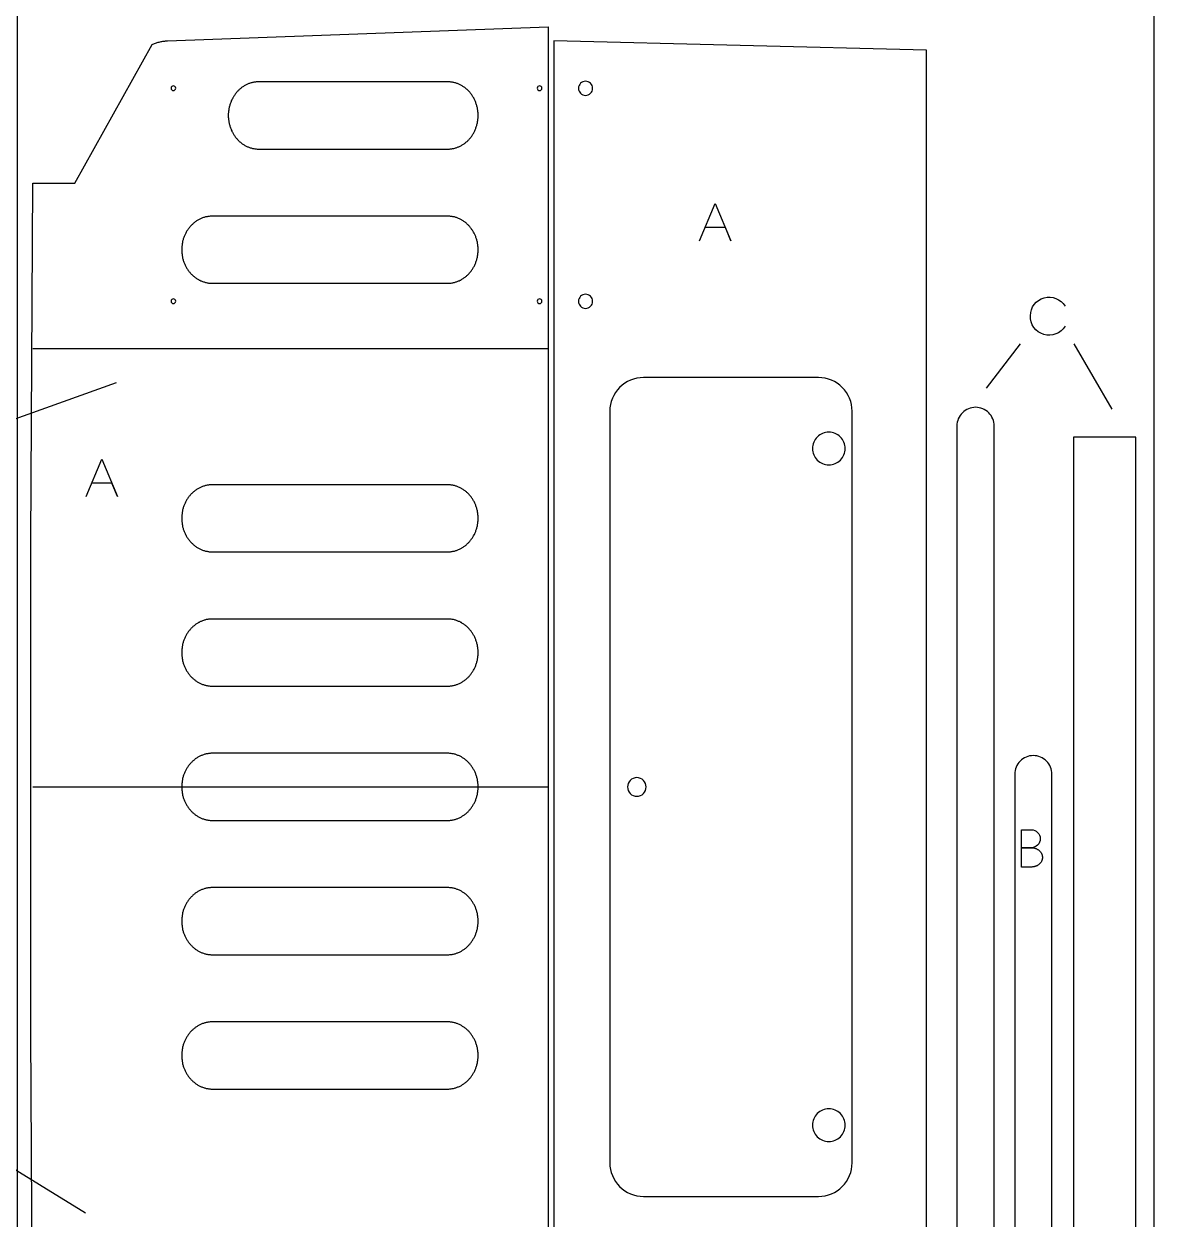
# Model space of a CAD drawing. Extents: x -841 to 6221, y -486 to 2945.
# Drawn here: x 7 to 1220, y 352 to 1633 of the extents above; entities that cross this region are included whole.
import ezdxf

# ---------------------------------------------------------------- set-up
doc = ezdxf.new("R2010")
doc.units = 0
for name, color, linetype in [('DEFAULT_LAYER0', 1, 'CONTINUOUS'), ('T5_LOGOLAYER_2', 18, 'CONTINUOUS'), ('T5_LOGOLAYER_21', 18, 'CONTINUOUS')]:
    doc.layers.add(name, color=color, linetype=linetype)

msp = doc.modelspace()

# ---------------------------------------------------------------- linework, layer by layer
at = {"layer": 'DEFAULT_LAYER0'}
for points in [[(0, 0), (1220, 0), (1220, 2440), (0, 2440)], [(576, 14.9), (975.9, 24.9), (975.9, 1604.9), (576, 1615.1)], [(226.7, 1535), (226.7, 1534.1), (226.7, 1533.1), (226.8, 1532.2), (226.9, 1531.3), (227, 1530.4), (227.1, 1529.5), (227.2, 1528.6), (227.4, 1527.7), (227.5, 1526.9), (227.7, 1526), (227.9, 1525.1), (228.2, 1524.3), (228.4, 1523.5), (228.7, 1522.6), (229, 1521.8), (229.3, 1521), (229.6, 1520.2), (229.9, 1519.4), (230.3, 1518.6), (230.6, 1517.8), (231, 1517.1), (231.4, 1516.3), (231.8, 1515.6), (232.2, 1514.9), (232.7, 1514.2), (233.2, 1513.5), (233.6, 1512.8), (234.1, 1512.1), (234.6, 1511.4), (235.1, 1510.8), (235.7, 1510.2), (236.2, 1509.5), (236.8, 1508.9), (237.3, 1508.4), (237.9, 1507.8), (238.5, 1507.2), (239.1, 1506.7), (239.7, 1506.2), (240.4, 1505.6), (241, 1505.1), (241.7, 1504.7), (242.3, 1504.2), (243, 1503.8), (243.7, 1503.3), (244.4, 1502.9), (245.1, 1502.5), (245.8, 1502.2), (246.5, 1501.8), (247.3, 1501.5), (248, 1501.2), (248.8, 1500.9), (249.5, 1500.6), (250.3, 1500.4), (251.1, 1500.1), (251.8, 1499.9), (252.6, 1499.7), (253.4, 1499.6), (254.2, 1499.4), (255, 1499.3), (255.9, 1499.2), (256.7, 1499.1), (257.5, 1499), (258.3, 1499), (259.2, 1499), (462.2, 1499), (463.1, 1499), (463.9, 1499), (464.7, 1499.1), (465.5, 1499.2), (466.4, 1499.3), (467.2, 1499.4), (468, 1499.6), (468.8, 1499.7), (469.6, 1499.9), (470.3, 1500.1), (471.1, 1500.4), (471.9, 1500.6), (472.6, 1500.9), (473.4, 1501.2), (474.1, 1501.5), (474.9, 1501.8), (475.6, 1502.2), (476.3, 1502.5), (477, 1502.9), (477.7, 1503.3), (478.4, 1503.8), (479.1, 1504.2), (479.7, 1504.7), (480.4, 1505.1), (481, 1505.6), (481.7, 1506.2), (482.3, 1506.7), (482.9, 1507.2), (483.5, 1507.8), (484.1, 1508.4), (484.6, 1508.9), (485.2, 1509.5), (485.7, 1510.2), (486.3, 1510.8), (486.8, 1511.4), (487.3, 1512.1), (487.8, 1512.8), (488.2, 1513.5), (488.7, 1514.2), (489.2, 1514.9), (489.6, 1515.6), (490, 1516.3), (490.4, 1517.1), (490.8, 1517.8), (491.1, 1518.6), (491.5, 1519.4), (491.8, 1520.2), (492.1, 1521), (492.4, 1521.8), (492.7, 1522.6), (493, 1523.5), (493.2, 1524.3), (493.5, 1525.1), (493.7, 1526), (493.9, 1526.9), (494, 1527.7), (494.2, 1528.6), (494.3, 1529.5), (494.4, 1530.4), (494.5, 1531.3), (494.6, 1532.2), (494.7, 1533.1), (494.7, 1534.1), (494.7, 1535), (494.7, 1535.9), (494.7, 1536.9), (494.6, 1537.8), (494.5, 1538.7), (494.4, 1539.6), (494.3, 1540.5), (494.2, 1541.4), (494, 1542.3), (493.9, 1543.1), (493.7, 1544), (493.5, 1544.9), (493.2, 1545.7), (493, 1546.5), (492.7, 1547.4), (492.4, 1548.2), (492.1, 1549), (491.8, 1549.8), (491.5, 1550.6), (491.1, 1551.4), (490.8, 1552.2), (490.4, 1552.9), (490, 1553.7), (489.6, 1554.4), (489.2, 1555.1), (488.7, 1555.8), (488.2, 1556.5), (487.8, 1557.2), (487.3, 1557.9), (486.8, 1558.6), (486.3, 1559.2), (485.7, 1559.8), (485.2, 1560.5), (484.6, 1561.1), (484.1, 1561.6), (483.5, 1562.2), (482.9, 1562.8), (482.3, 1563.3), (481.7, 1563.8), (481, 1564.4), (480.4, 1564.9), (479.7, 1565.3), (479.1, 1565.8), (478.4, 1566.2), (477.7, 1566.7), (477, 1567.1), (476.3, 1567.4), (475.6, 1567.8), (474.9, 1568.2), (474.1, 1568.5), (473.4, 1568.8), (472.6, 1569.1), (471.9, 1569.4), (471.1, 1569.6), (470.3, 1569.9), (469.6, 1570.1), (468.8, 1570.3), (468, 1570.4), (467.2, 1570.6), (466.4, 1570.7), (465.5, 1570.8), (464.7, 1570.9), (463.9, 1571), (463.1, 1571), (462.2, 1571), (259.2, 1571), (258.3, 1571), (257.5, 1571), (256.7, 1570.9), (255.9, 1570.8), (255, 1570.7), (254.2, 1570.6), (253.4, 1570.4), (252.6, 1570.3), (251.8, 1570.1), (251.1, 1569.9), (250.3, 1569.6), (249.5, 1569.4), (248.8, 1569.1), (248, 1568.8), (247.3, 1568.5), (246.5, 1568.2), (245.8, 1567.8), (245.1, 1567.4), (244.4, 1567.1), (243.7, 1566.7), (243, 1566.2), (242.3, 1565.8), (241.7, 1565.3), (241, 1564.9), (240.4, 1564.4), (239.7, 1563.8), (239.1, 1563.3), (238.5, 1562.8), (237.9, 1562.2), (237.3, 1561.6), (236.8, 1561.1), (236.2, 1560.5), (235.7, 1559.8), (235.1, 1559.2), (234.6, 1558.6), (234.1, 1557.9), (233.6, 1557.2), (233.2, 1556.5), (232.7, 1555.8), (232.2, 1555.1), (231.8, 1554.4), (231.4, 1553.7), (231, 1552.9), (230.6, 1552.2), (230.3, 1551.4), (229.9, 1550.6), (229.6, 1549.8), (229.3, 1549), (229, 1548.2), (228.7, 1547.4), (228.4, 1546.5), (228.2, 1545.7), (227.9, 1544.9), (227.7, 1544), (227.5, 1543.1), (227.4, 1542.3), (227.2, 1541.4), (227.1, 1540.5), (227, 1539.6), (226.9, 1538.7), (226.8, 1537.8), (226.7, 1536.9), (226.7, 1535.9)], [(176.7, 1391), (176.7, 1390.1), (176.7, 1389.1), (176.8, 1388.2), (176.9, 1387.3), (177, 1386.4), (177.1, 1385.5), (177.2, 1384.6), (177.4, 1383.7), (177.5, 1382.9), (177.7, 1382), (178, 1381.1), (178.2, 1380.3), (178.4, 1379.5), (178.7, 1378.6), (179, 1377.8), (179.3, 1377), (179.6, 1376.2), (180, 1375.4), (180.3, 1374.6), (180.7, 1373.8), (181.1, 1373.1), (181.5, 1372.3), (181.9, 1371.6), (182.3, 1370.9), (182.8, 1370.2), (183.3, 1369.5), (183.7, 1368.8), (184.2, 1368.1), (184.7, 1367.4), (185.3, 1366.8), (185.8, 1366.2), (186.4, 1365.5), (186.9, 1364.9), (187.5, 1364.4), (188.1, 1363.8), (188.7, 1363.2), (189.3, 1362.7), (190, 1362.2), (190.6, 1361.6), (191.2, 1361.1), (191.9, 1360.7), (192.6, 1360.2), (193.3, 1359.8), (194, 1359.3), (194.7, 1358.9), (195.4, 1358.5), (196.1, 1358.2), (196.8, 1357.8), (197.6, 1357.5), (198.3, 1357.2), (199.1, 1356.9), (199.9, 1356.6), (200.7, 1356.4), (201.4, 1356.1), (202.2, 1355.9), (203, 1355.7), (203.9, 1355.6), (204.7, 1355.4), (205.5, 1355.3), (206.3, 1355.2), (207.2, 1355.1), (208, 1355), (208.8, 1355), (209.7, 1355), (461.7, 1355), (462.6, 1355), (463.4, 1355), (464.2, 1355.1), (465.1, 1355.2), (465.9, 1355.3), (466.7, 1355.4), (467.5, 1355.6), (468.4, 1355.7), (469.2, 1355.9), (470, 1356.1), (470.7, 1356.4), (471.5, 1356.6), (472.3, 1356.9), (473.1, 1357.2), (473.8, 1357.5), (474.6, 1357.8), (475.3, 1358.2), (476, 1358.5), (476.7, 1358.9), (477.4, 1359.3), (478.1, 1359.8), (478.8, 1360.2), (479.5, 1360.7), (480.2, 1361.1), (480.8, 1361.6), (481.4, 1362.2), (482.1, 1362.7), (482.7, 1363.2), (483.3, 1363.8), (483.9, 1364.4), (484.5, 1364.9), (485, 1365.5), (485.6, 1366.2), (486.1, 1366.8), (486.7, 1367.4), (487.2, 1368.1), (487.7, 1368.8), (488.1, 1369.5), (488.6, 1370.2), (489.1, 1370.9), (489.5, 1371.6), (489.9, 1372.3), (490.3, 1373.1), (490.7, 1373.8), (491.1, 1374.6), (491.4, 1375.4), (491.8, 1376.2), (492.1, 1377), (492.4, 1377.8), (492.7, 1378.6), (493, 1379.5), (493.2, 1380.3), (493.4, 1381.1), (493.7, 1382), (493.9, 1382.9), (494, 1383.7), (494.2, 1384.6), (494.3, 1385.5), (494.4, 1386.4), (494.5, 1387.3), (494.6, 1388.2), (494.7, 1389.1), (494.7, 1390.1), (494.7, 1391), (494.7, 1391.9), (494.7, 1392.9), (494.6, 1393.8), (494.5, 1394.7), (494.4, 1395.6), (494.3, 1396.5), (494.2, 1397.4), (494, 1398.3), (493.9, 1399.1), (493.7, 1400), (493.4, 1400.9), (493.2, 1401.7), (493, 1402.5), (492.7, 1403.4), (492.4, 1404.2), (492.1, 1405), (491.8, 1405.8), (491.4, 1406.6), (491.1, 1407.4), (490.7, 1408.2), (490.3, 1408.9), (489.9, 1409.7), (489.5, 1410.4), (489.1, 1411.1), (488.6, 1411.8), (488.1, 1412.5), (487.7, 1413.2), (487.2, 1413.9), (486.7, 1414.6), (486.1, 1415.2), (485.6, 1415.8), (485, 1416.5), (484.5, 1417.1), (483.9, 1417.6), (483.3, 1418.2), (482.7, 1418.8), (482.1, 1419.3), (481.4, 1419.8), (480.8, 1420.4), (480.2, 1420.9), (479.5, 1421.3), (478.8, 1421.8), (478.1, 1422.2), (477.4, 1422.7), (476.7, 1423.1), (476, 1423.4), (475.3, 1423.8), (474.6, 1424.2), (473.8, 1424.5), (473.1, 1424.8), (472.3, 1425.1), (471.5, 1425.4), (470.7, 1425.6), (470, 1425.9), (469.2, 1426.1), (468.4, 1426.3), (467.5, 1426.4), (466.7, 1426.6), (465.9, 1426.7), (465.1, 1426.8), (464.2, 1426.9), (463.4, 1427), (462.6, 1427), (461.7, 1427), (209.7, 1427), (208.8, 1427), (208, 1427), (207.2, 1426.9), (206.3, 1426.8), (205.5, 1426.7), (204.7, 1426.6), (203.9, 1426.4), (203, 1426.3), (202.2, 1426.1), (201.4, 1425.9), (200.7, 1425.6), (199.9, 1425.4), (199.1, 1425.1), (198.3, 1424.8), (197.6, 1424.5), (196.8, 1424.2), (196.1, 1423.8), (195.4, 1423.4), (194.7, 1423.1), (194, 1422.7), (193.3, 1422.2), (192.6, 1421.8), (191.9, 1421.3), (191.2, 1420.9), (190.6, 1420.4), (190, 1419.8), (189.3, 1419.3), (188.7, 1418.8), (188.1, 1418.2), (187.5, 1417.6), (186.9, 1417.1), (186.4, 1416.5), (185.8, 1415.8), (185.3, 1415.2), (184.7, 1414.6), (184.2, 1413.9), (183.7, 1413.2), (183.3, 1412.5), (182.8, 1411.8), (182.3, 1411.1), (181.9, 1410.4), (181.5, 1409.7), (181.1, 1408.9), (180.7, 1408.2), (180.3, 1407.4), (180, 1406.6), (179.6, 1405.8), (179.3, 1405), (179, 1404.2), (178.7, 1403.4), (178.4, 1402.5), (178.2, 1401.7), (178, 1400.9), (177.7, 1400), (177.5, 1399.1), (177.4, 1398.3), (177.2, 1397.4), (177.1, 1396.5), (177, 1395.6), (176.9, 1394.7), (176.8, 1393.8), (176.7, 1392.9), (176.7, 1391.9)], [(176.7, 1103), (176.7, 1102.1), (176.7, 1101.1), (176.8, 1100.2), (176.9, 1099.3), (177, 1098.4), (177.1, 1097.5), (177.2, 1096.6), (177.4, 1095.7), (177.5, 1094.9), (177.7, 1094), (178, 1093.1), (178.2, 1092.3), (178.4, 1091.5), (178.7, 1090.6), (179, 1089.8), (179.3, 1089), (179.6, 1088.2), (180, 1087.4), (180.3, 1086.6), (180.7, 1085.8), (181.1, 1085.1), (181.5, 1084.3), (181.9, 1083.6), (182.3, 1082.9), (182.8, 1082.2), (183.3, 1081.5), (183.7, 1080.8), (184.2, 1080.1), (184.7, 1079.4), (185.3, 1078.8), (185.8, 1078.2), (186.4, 1077.5), (186.9, 1076.9), (187.5, 1076.4), (188.1, 1075.8), (188.7, 1075.2), (189.3, 1074.7), (190, 1074.2), (190.6, 1073.6), (191.2, 1073.1), (191.9, 1072.7), (192.6, 1072.2), (193.3, 1071.8), (194, 1071.3), (194.7, 1070.9), (195.4, 1070.5), (196.1, 1070.2), (196.8, 1069.8), (197.6, 1069.5), (198.3, 1069.2), (199.1, 1068.9), (199.9, 1068.6), (200.7, 1068.4), (201.4, 1068.1), (202.2, 1067.9), (203, 1067.7), (203.9, 1067.6), (204.7, 1067.4), (205.5, 1067.3), (206.3, 1067.2), (207.2, 1067.1), (208, 1067), (208.8, 1067), (209.7, 1067), (461.7, 1067), (462.6, 1067), (463.4, 1067), (464.2, 1067.1), (465.1, 1067.2), (465.9, 1067.3), (466.7, 1067.4), (467.5, 1067.6), (468.4, 1067.7), (469.2, 1067.9), (470, 1068.1), (470.7, 1068.4), (471.5, 1068.6), (472.3, 1068.9), (473.1, 1069.2), (473.8, 1069.5), (474.6, 1069.8), (475.3, 1070.2), (476, 1070.5), (476.7, 1070.9), (477.4, 1071.3), (478.1, 1071.8), (478.8, 1072.2), (479.5, 1072.7), (480.2, 1073.1), (480.8, 1073.6), (481.4, 1074.2), (482.1, 1074.7), (482.7, 1075.2), (483.3, 1075.8), (483.9, 1076.4), (484.5, 1076.9), (485, 1077.5), (485.6, 1078.2), (486.1, 1078.8), (486.7, 1079.4), (487.2, 1080.1), (487.7, 1080.8), (488.1, 1081.5), (488.6, 1082.2), (489.1, 1082.9), (489.5, 1083.6), (489.9, 1084.3), (490.3, 1085.1), (490.7, 1085.8), (491.1, 1086.6), (491.4, 1087.4), (491.8, 1088.2), (492.1, 1089), (492.4, 1089.8), (492.7, 1090.6), (493, 1091.5), (493.2, 1092.3), (493.4, 1093.1), (493.7, 1094), (493.9, 1094.9), (494, 1095.7), (494.2, 1096.6), (494.3, 1097.5), (494.4, 1098.4), (494.5, 1099.3), (494.6, 1100.2), (494.7, 1101.1), (494.7, 1102.1), (494.7, 1103), (494.7, 1103.9), (494.7, 1104.9), (494.6, 1105.8), (494.5, 1106.7), (494.4, 1107.6), (494.3, 1108.5), (494.2, 1109.4), (494, 1110.3), (493.9, 1111.1), (493.7, 1112), (493.4, 1112.9), (493.2, 1113.7), (493, 1114.5), (492.7, 1115.4), (492.4, 1116.2), (492.1, 1117), (491.8, 1117.8), (491.4, 1118.6), (491.1, 1119.4), (490.7, 1120.2), (490.3, 1120.9), (489.9, 1121.7), (489.5, 1122.4), (489.1, 1123.1), (488.6, 1123.8), (488.1, 1124.5), (487.7, 1125.2), (487.2, 1125.9), (486.7, 1126.6), (486.1, 1127.2), (485.6, 1127.8), (485, 1128.5), (484.5, 1129.1), (483.9, 1129.6), (483.3, 1130.2), (482.7, 1130.8), (482.1, 1131.3), (481.4, 1131.8), (480.8, 1132.4), (480.2, 1132.9), (479.5, 1133.3), (478.8, 1133.8), (478.1, 1134.2), (477.4, 1134.7), (476.7, 1135.1), (476, 1135.4), (475.3, 1135.8), (474.6, 1136.2), (473.8, 1136.5), (473.1, 1136.8), (472.3, 1137.1), (471.5, 1137.4), (470.7, 1137.6), (470, 1137.9), (469.2, 1138.1), (468.4, 1138.3), (467.5, 1138.4), (466.7, 1138.6), (465.9, 1138.7), (465.1, 1138.8), (464.2, 1138.9), (463.4, 1139), (462.6, 1139), (461.7, 1139), (209.7, 1139), (208.8, 1139), (208, 1139), (207.2, 1138.9), (206.3, 1138.8), (205.5, 1138.7), (204.7, 1138.6), (203.9, 1138.4), (203, 1138.3), (202.2, 1138.1), (201.4, 1137.9), (200.7, 1137.6), (199.9, 1137.4), (199.1, 1137.1), (198.3, 1136.8), (197.6, 1136.5), (196.8, 1136.2), (196.1, 1135.8), (195.4, 1135.4), (194.7, 1135.1), (194, 1134.7), (193.3, 1134.2), (192.6, 1133.8), (191.9, 1133.3), (191.2, 1132.9), (190.6, 1132.4), (190, 1131.8), (189.3, 1131.3), (188.7, 1130.8), (188.1, 1130.2), (187.5, 1129.6), (186.9, 1129.1), (186.4, 1128.5), (185.8, 1127.8), (185.3, 1127.2), (184.7, 1126.6), (184.2, 1125.9), (183.7, 1125.2), (183.3, 1124.5), (182.8, 1123.8), (182.3, 1123.1), (181.9, 1122.4), (181.5, 1121.7), (181.1, 1120.9), (180.7, 1120.2), (180.3, 1119.4), (180, 1118.6), (179.6, 1117.8), (179.3, 1117), (179, 1116.2), (178.7, 1115.4), (178.4, 1114.5), (178.2, 1113.7), (178, 1112.9), (177.7, 1112), (177.5, 1111.1), (177.4, 1110.3), (177.2, 1109.4), (177.1, 1108.5), (177, 1107.6), (176.9, 1106.7), (176.8, 1105.8), (176.7, 1104.9), (176.7, 1103.9)], [(176.7, 959), (176.7, 958.1), (176.7, 957.1), (176.8, 956.2), (176.9, 955.3), (177, 954.4), (177.1, 953.5), (177.2, 952.6), (177.4, 951.7), (177.5, 950.9), (177.7, 950), (178, 949.1), (178.2, 948.3), (178.4, 947.5), (178.7, 946.6), (179, 945.8), (179.3, 945), (179.6, 944.2), (180, 943.4), (180.3, 942.6), (180.7, 941.8), (181.1, 941.1), (181.5, 940.3), (181.9, 939.6), (182.3, 938.9), (182.8, 938.2), (183.3, 937.5), (183.7, 936.8), (184.2, 936.1), (184.7, 935.4), (185.3, 934.8), (185.8, 934.2), (186.4, 933.5), (186.9, 932.9), (187.5, 932.4), (188.1, 931.8), (188.7, 931.2), (189.3, 930.7), (190, 930.2), (190.6, 929.6), (191.2, 929.1), (191.9, 928.7), (192.6, 928.2), (193.3, 927.8), (194, 927.3), (194.7, 926.9), (195.4, 926.5), (196.1, 926.2), (196.8, 925.8), (197.6, 925.5), (198.3, 925.2), (199.1, 924.9), (199.9, 924.6), (200.7, 924.4), (201.4, 924.1), (202.2, 923.9), (203, 923.7), (203.9, 923.6), (204.7, 923.4), (205.5, 923.3), (206.3, 923.2), (207.2, 923.1), (208, 923), (208.8, 923), (209.7, 923), (461.7, 923), (462.6, 923), (463.4, 923), (464.2, 923.1), (465.1, 923.2), (465.9, 923.3), (466.7, 923.4), (467.5, 923.6), (468.4, 923.7), (469.2, 923.9), (470, 924.1), (470.7, 924.4), (471.5, 924.6), (472.3, 924.9), (473.1, 925.2), (473.8, 925.5), (474.6, 925.8), (475.3, 926.2), (476, 926.5), (476.7, 926.9), (477.4, 927.3), (478.1, 927.8), (478.8, 928.2), (479.5, 928.7), (480.2, 929.1), (480.8, 929.6), (481.4, 930.2), (482.1, 930.7), (482.7, 931.2), (483.3, 931.8), (483.9, 932.4), (484.5, 932.9), (485, 933.5), (485.6, 934.2), (486.1, 934.8), (486.7, 935.4), (487.2, 936.1), (487.7, 936.8), (488.1, 937.5), (488.6, 938.2), (489.1, 938.9), (489.5, 939.6), (489.9, 940.3), (490.3, 941.1), (490.7, 941.8), (491.1, 942.6), (491.4, 943.4), (491.8, 944.2), (492.1, 945), (492.4, 945.8), (492.7, 946.6), (493, 947.5), (493.2, 948.3), (493.4, 949.1), (493.7, 950), (493.9, 950.9), (494, 951.7), (494.2, 952.6), (494.3, 953.5), (494.4, 954.4), (494.5, 955.3), (494.6, 956.2), (494.7, 957.1), (494.7, 958.1), (494.7, 959), (494.7, 959.9), (494.7, 960.9), (494.6, 961.8), (494.5, 962.7), (494.4, 963.6), (494.3, 964.5), (494.2, 965.4), (494, 966.3), (493.9, 967.1), (493.7, 968), (493.4, 968.9), (493.2, 969.7), (493, 970.5), (492.7, 971.4), (492.4, 972.2), (492.1, 973), (491.8, 973.8), (491.4, 974.6), (491.1, 975.4), (490.7, 976.2), (490.3, 976.9), (489.9, 977.7), (489.5, 978.4), (489.1, 979.1), (488.6, 979.8), (488.1, 980.5), (487.7, 981.2), (487.2, 981.9), (486.7, 982.6), (486.1, 983.2), (485.6, 983.8), (485, 984.5), (484.5, 985.1), (483.9, 985.6), (483.3, 986.2), (482.7, 986.8), (482.1, 987.3), (481.4, 987.8), (480.8, 988.4), (480.2, 988.9), (479.5, 989.3), (478.8, 989.8), (478.1, 990.2), (477.4, 990.7), (476.7, 991.1), (476, 991.4), (475.3, 991.8), (474.6, 992.2), (473.8, 992.5), (473.1, 992.8), (472.3, 993.1), (471.5, 993.4), (470.7, 993.6), (470, 993.9), (469.2, 994.1), (468.4, 994.3), (467.5, 994.4), (466.7, 994.6), (465.9, 994.7), (465.1, 994.8), (464.2, 994.9), (463.4, 995), (462.6, 995), (461.7, 995), (209.7, 995), (208.8, 995), (208, 995), (207.2, 994.9), (206.3, 994.8), (205.5, 994.7), (204.7, 994.6), (203.9, 994.4), (203, 994.3), (202.2, 994.1), (201.4, 993.9), (200.7, 993.6), (199.9, 993.4), (199.1, 993.1), (198.3, 992.8), (197.6, 992.5), (196.8, 992.2), (196.1, 991.8), (195.4, 991.4), (194.7, 991.1), (194, 990.7), (193.3, 990.2), (192.6, 989.8), (191.9, 989.3), (191.2, 988.9), (190.6, 988.4), (190, 987.8), (189.3, 987.3), (188.7, 986.8), (188.1, 986.2), (187.5, 985.6), (186.9, 985.1), (186.4, 984.5), (185.8, 983.8), (185.3, 983.2), (184.7, 982.6), (184.2, 981.9), (183.7, 981.2), (183.3, 980.5), (182.8, 979.8), (182.3, 979.1), (181.9, 978.4), (181.5, 977.7), (181.1, 976.9), (180.7, 976.2), (180.3, 975.4), (180, 974.6), (179.6, 973.8), (179.3, 973), (179, 972.2), (178.7, 971.4), (178.4, 970.5), (178.2, 969.7), (178, 968.9), (177.7, 968), (177.5, 967.1), (177.4, 966.3), (177.2, 965.4), (177.1, 964.5), (177, 963.6), (176.9, 962.7), (176.8, 961.8), (176.7, 960.9), (176.7, 959.9)], [(176.7, 815), (176.7, 814.1), (176.7, 813.1), (176.8, 812.2), (176.9, 811.3), (177, 810.4), (177.1, 809.5), (177.2, 808.6), (177.4, 807.7), (177.5, 806.9), (177.7, 806), (178, 805.1), (178.2, 804.3), (178.4, 803.5), (178.7, 802.6), (179, 801.8), (179.3, 801), (179.6, 800.2), (180, 799.4), (180.3, 798.6), (180.7, 797.8), (181.1, 797.1), (181.5, 796.3), (181.9, 795.6), (182.3, 794.9), (182.8, 794.2), (183.3, 793.5), (183.7, 792.8), (184.2, 792.1), (184.7, 791.4), (185.3, 790.8), (185.8, 790.2), (186.4, 789.5), (186.9, 788.9), (187.5, 788.4), (188.1, 787.8), (188.7, 787.2), (189.3, 786.7), (190, 786.2), (190.6, 785.6), (191.2, 785.1), (191.9, 784.7), (192.6, 784.2), (193.3, 783.8), (194, 783.3), (194.7, 782.9), (195.4, 782.5), (196.1, 782.2), (196.8, 781.8), (197.6, 781.5), (198.3, 781.2), (199.1, 780.9), (199.9, 780.6), (200.7, 780.4), (201.4, 780.1), (202.2, 779.9), (203, 779.7), (203.9, 779.6), (204.7, 779.4), (205.5, 779.3), (206.3, 779.2), (207.2, 779.1), (208, 779), (208.8, 779), (209.7, 779), (461.7, 779), (462.6, 779), (463.4, 779), (464.2, 779.1), (465.1, 779.2), (465.9, 779.3), (466.7, 779.4), (467.5, 779.6), (468.4, 779.7), (469.2, 779.9), (470, 780.1), (470.7, 780.4), (471.5, 780.6), (472.3, 780.9), (473.1, 781.2), (473.8, 781.5), (474.6, 781.8), (475.3, 782.2), (476, 782.5), (476.7, 782.9), (477.4, 783.3), (478.1, 783.8), (478.8, 784.2), (479.5, 784.7), (480.2, 785.1), (480.8, 785.6), (481.4, 786.2), (482.1, 786.7), (482.7, 787.2), (483.3, 787.8), (483.9, 788.4), (484.5, 788.9), (485, 789.5), (485.6, 790.2), (486.1, 790.8), (486.7, 791.4), (487.2, 792.1), (487.7, 792.8), (488.1, 793.5), (488.6, 794.2), (489.1, 794.9), (489.5, 795.6), (489.9, 796.3), (490.3, 797.1), (490.7, 797.8), (491.1, 798.6), (491.4, 799.4), (491.8, 800.2), (492.1, 801), (492.4, 801.8), (492.7, 802.6), (493, 803.5), (493.2, 804.3), (493.4, 805.1), (493.7, 806), (493.9, 806.9), (494, 807.7), (494.2, 808.6), (494.3, 809.5), (494.4, 810.4), (494.5, 811.3), (494.6, 812.2), (494.7, 813.1), (494.7, 814.1), (494.7, 815), (494.7, 815.9), (494.7, 816.9), (494.6, 817.8), (494.5, 818.7), (494.4, 819.6), (494.3, 820.5), (494.2, 821.4), (494, 822.3), (493.9, 823.1), (493.7, 824), (493.4, 824.9), (493.2, 825.7), (493, 826.5), (492.7, 827.4), (492.4, 828.2), (492.1, 829), (491.8, 829.8), (491.4, 830.6), (491.1, 831.4), (490.7, 832.2), (490.3, 832.9), (489.9, 833.7), (489.5, 834.4), (489.1, 835.1), (488.6, 835.8), (488.1, 836.5), (487.7, 837.2), (487.2, 837.9), (486.7, 838.6), (486.1, 839.2), (485.6, 839.8), (485, 840.5), (484.5, 841.1), (483.9, 841.6), (483.3, 842.2), (482.7, 842.8), (482.1, 843.3), (481.4, 843.8), (480.8, 844.4), (480.2, 844.9), (479.5, 845.3), (478.8, 845.8), (478.1, 846.2), (477.4, 846.7), (476.7, 847.1), (476, 847.4), (475.3, 847.8), (474.6, 848.2), (473.8, 848.5), (473.1, 848.8), (472.3, 849.1), (471.5, 849.4), (470.7, 849.6), (470, 849.9), (469.2, 850.1), (468.4, 850.3), (467.5, 850.4), (466.7, 850.6), (465.9, 850.7), (465.1, 850.8), (464.2, 850.9), (463.4, 851), (462.6, 851), (461.7, 851), (209.7, 851), (208.8, 851), (208, 851), (207.2, 850.9), (206.3, 850.8), (205.5, 850.7), (204.7, 850.6), (203.9, 850.4), (203, 850.3), (202.2, 850.1), (201.4, 849.9), (200.7, 849.6), (199.9, 849.4), (199.1, 849.1), (198.3, 848.8), (197.6, 848.5), (196.8, 848.2), (196.1, 847.8), (195.4, 847.4), (194.7, 847.1), (194, 846.7), (193.3, 846.2), (192.6, 845.8), (191.9, 845.3), (191.2, 844.9), (190.6, 844.4), (190, 843.8), (189.3, 843.3), (188.7, 842.8), (188.1, 842.2), (187.5, 841.6), (186.9, 841.1), (186.4, 840.5), (185.8, 839.8), (185.3, 839.2), (184.7, 838.6), (184.2, 837.9), (183.7, 837.2), (183.3, 836.5), (182.8, 835.8), (182.3, 835.1), (181.9, 834.4), (181.5, 833.7), (181.1, 832.9), (180.7, 832.2), (180.3, 831.4), (180, 830.6), (179.6, 829.8), (179.3, 829), (179, 828.2), (178.7, 827.4), (178.4, 826.5), (178.2, 825.7), (178, 824.9), (177.7, 824), (177.5, 823.1), (177.4, 822.3), (177.2, 821.4), (177.1, 820.5), (177, 819.6), (176.9, 818.7), (176.8, 817.8), (176.7, 816.9), (176.7, 815.9)], [(176.7, 671), (176.7, 670.1), (176.7, 669.1), (176.8, 668.2), (176.9, 667.3), (177, 666.4), (177.1, 665.5), (177.2, 664.6), (177.4, 663.7), (177.5, 662.9), (177.7, 662), (178, 661.1), (178.2, 660.3), (178.4, 659.5), (178.7, 658.6), (179, 657.8), (179.3, 657), (179.6, 656.2), (180, 655.4), (180.3, 654.6), (180.7, 653.8), (181.1, 653.1), (181.5, 652.3), (181.9, 651.6), (182.3, 650.9), (182.8, 650.2), (183.3, 649.5), (183.7, 648.8), (184.2, 648.1), (184.7, 647.4), (185.3, 646.8), (185.8, 646.2), (186.4, 645.5), (186.9, 644.9), (187.5, 644.4), (188.1, 643.8), (188.7, 643.2), (189.3, 642.7), (190, 642.2), (190.6, 641.6), (191.2, 641.1), (191.9, 640.7), (192.6, 640.2), (193.3, 639.8), (194, 639.3), (194.7, 638.9), (195.4, 638.5), (196.1, 638.2), (196.8, 637.8), (197.6, 637.5), (198.3, 637.2), (199.1, 636.9), (199.9, 636.6), (200.7, 636.4), (201.4, 636.1), (202.2, 635.9), (203, 635.7), (203.9, 635.6), (204.7, 635.4), (205.5, 635.3), (206.3, 635.2), (207.2, 635.1), (208, 635), (208.8, 635), (209.7, 635), (461.7, 635), (462.6, 635), (463.4, 635), (464.2, 635.1), (465.1, 635.2), (465.9, 635.3), (466.7, 635.4), (467.5, 635.6), (468.4, 635.7), (469.2, 635.9), (470, 636.1), (470.7, 636.4), (471.5, 636.6), (472.3, 636.9), (473.1, 637.2), (473.8, 637.5), (474.6, 637.8), (475.3, 638.2), (476, 638.5), (476.7, 638.9), (477.4, 639.3), (478.1, 639.8), (478.8, 640.2), (479.5, 640.7), (480.2, 641.1), (480.8, 641.6), (481.4, 642.2), (482.1, 642.7), (482.7, 643.2), (483.3, 643.8), (483.9, 644.4), (484.5, 644.9), (485, 645.5), (485.6, 646.2), (486.1, 646.8), (486.7, 647.4), (487.2, 648.1), (487.7, 648.8), (488.1, 649.5), (488.6, 650.2), (489.1, 650.9), (489.5, 651.6), (489.9, 652.3), (490.3, 653.1), (490.7, 653.8), (491.1, 654.6), (491.4, 655.4), (491.8, 656.2), (492.1, 657), (492.4, 657.8), (492.7, 658.6), (493, 659.5), (493.2, 660.3), (493.4, 661.1), (493.7, 662), (493.9, 662.9), (494, 663.7), (494.2, 664.6), (494.3, 665.5), (494.4, 666.4), (494.5, 667.3), (494.6, 668.2), (494.7, 669.1), (494.7, 670.1), (494.7, 671), (494.7, 671.9), (494.7, 672.9), (494.6, 673.8), (494.5, 674.7), (494.4, 675.6), (494.3, 676.5), (494.2, 677.4), (494, 678.3), (493.9, 679.1), (493.7, 680), (493.4, 680.9), (493.2, 681.7), (493, 682.5), (492.7, 683.4), (492.4, 684.2), (492.1, 685), (491.8, 685.8), (491.4, 686.6), (491.1, 687.4), (490.7, 688.2), (490.3, 688.9), (489.9, 689.7), (489.5, 690.4), (489.1, 691.1), (488.6, 691.8), (488.1, 692.5), (487.7, 693.2), (487.2, 693.9), (486.7, 694.6), (486.1, 695.2), (485.6, 695.8), (485, 696.5), (484.5, 697.1), (483.9, 697.6), (483.3, 698.2), (482.7, 698.8), (482.1, 699.3), (481.4, 699.8), (480.8, 700.4), (480.2, 700.9), (479.5, 701.3), (478.8, 701.8), (478.1, 702.2), (477.4, 702.7), (476.7, 703.1), (476, 703.4), (475.3, 703.8), (474.6, 704.2), (473.8, 704.5), (473.1, 704.8), (472.3, 705.1), (471.5, 705.4), (470.7, 705.6), (470, 705.9), (469.2, 706.1), (468.4, 706.3), (467.5, 706.4), (466.7, 706.6), (465.9, 706.7), (465.1, 706.8), (464.2, 706.9), (463.4, 707), (462.6, 707), (461.7, 707), (209.7, 707), (208.8, 707), (208, 707), (207.2, 706.9), (206.3, 706.8), (205.5, 706.7), (204.7, 706.6), (203.9, 706.4), (203, 706.3), (202.2, 706.1), (201.4, 705.9), (200.7, 705.6), (199.9, 705.4), (199.1, 705.1), (198.3, 704.8), (197.6, 704.5), (196.8, 704.2), (196.1, 703.8), (195.4, 703.4), (194.7, 703.1), (194, 702.7), (193.3, 702.2), (192.6, 701.8), (191.9, 701.3), (191.2, 700.9), (190.6, 700.4), (190, 699.8), (189.3, 699.3), (188.7, 698.8), (188.1, 698.2), (187.5, 697.6), (186.9, 697.1), (186.4, 696.5), (185.8, 695.8), (185.3, 695.2), (184.7, 694.6), (184.2, 693.9), (183.7, 693.2), (183.3, 692.5), (182.8, 691.8), (182.3, 691.1), (181.9, 690.4), (181.5, 689.7), (181.1, 688.9), (180.7, 688.2), (180.3, 687.4), (180, 686.6), (179.6, 685.8), (179.3, 685), (179, 684.2), (178.7, 683.4), (178.4, 682.5), (178.2, 681.7), (178, 680.9), (177.7, 680), (177.5, 679.1), (177.4, 678.3), (177.2, 677.4), (177.1, 676.5), (177, 675.6), (176.9, 674.7), (176.8, 673.8), (176.7, 672.9), (176.7, 671.9)], [(176.7, 527), (176.7, 526.1), (176.7, 525.1), (176.8, 524.2), (176.9, 523.3), (177, 522.4), (177.1, 521.5), (177.2, 520.6), (177.4, 519.7), (177.5, 518.9), (177.7, 518), (178, 517.1), (178.2, 516.3), (178.4, 515.5), (178.7, 514.6), (179, 513.8), (179.3, 513), (179.6, 512.2), (180, 511.4), (180.3, 510.6), (180.7, 509.8), (181.1, 509.1), (181.5, 508.3), (181.9, 507.6), (182.3, 506.9), (182.8, 506.2), (183.3, 505.5), (183.7, 504.8), (184.2, 504.1), (184.7, 503.4), (185.3, 502.8), (185.8, 502.2), (186.4, 501.5), (186.9, 500.9), (187.5, 500.4), (188.1, 499.8), (188.7, 499.2), (189.3, 498.7), (190, 498.2), (190.6, 497.6), (191.2, 497.1), (191.9, 496.7), (192.6, 496.2), (193.3, 495.8), (194, 495.3), (194.7, 494.9), (195.4, 494.5), (196.1, 494.2), (196.8, 493.8), (197.6, 493.5), (198.3, 493.2), (199.1, 492.9), (199.9, 492.6), (200.7, 492.4), (201.4, 492.1), (202.2, 491.9), (203, 491.7), (203.9, 491.6), (204.7, 491.4), (205.5, 491.3), (206.3, 491.2), (207.2, 491.1), (208, 491), (208.8, 491), (209.7, 491), (461.7, 491), (462.6, 491), (463.4, 491), (464.2, 491.1), (465.1, 491.2), (465.9, 491.3), (466.7, 491.4), (467.5, 491.6), (468.4, 491.7), (469.2, 491.9), (470, 492.1), (470.7, 492.4), (471.5, 492.6), (472.3, 492.9), (473.1, 493.2), (473.8, 493.5), (474.6, 493.8), (475.3, 494.2), (476, 494.5), (476.7, 494.9), (477.4, 495.3), (478.1, 495.8), (478.8, 496.2), (479.5, 496.7), (480.2, 497.1), (480.8, 497.6), (481.4, 498.2), (482.1, 498.7), (482.7, 499.2), (483.3, 499.8), (483.9, 500.4), (484.5, 500.9), (485, 501.5), (485.6, 502.2), (486.1, 502.8), (486.7, 503.4), (487.2, 504.1), (487.7, 504.8), (488.1, 505.5), (488.6, 506.2), (489.1, 506.9), (489.5, 507.6), (489.9, 508.3), (490.3, 509.1), (490.7, 509.8), (491.1, 510.6), (491.4, 511.4), (491.8, 512.2), (492.1, 513), (492.4, 513.8), (492.7, 514.6), (493, 515.5), (493.2, 516.3), (493.4, 517.1), (493.7, 518), (493.9, 518.9), (494, 519.7), (494.2, 520.6), (494.3, 521.5), (494.4, 522.4), (494.5, 523.3), (494.6, 524.2), (494.7, 525.1), (494.7, 526.1), (494.7, 527), (494.7, 527.9), (494.7, 528.9), (494.6, 529.8), (494.5, 530.7), (494.4, 531.6), (494.3, 532.5), (494.2, 533.4), (494, 534.3), (493.9, 535.1), (493.7, 536), (493.4, 536.9), (493.2, 537.7), (493, 538.5), (492.7, 539.4), (492.4, 540.2), (492.1, 541), (491.8, 541.8), (491.4, 542.6), (491.1, 543.4), (490.7, 544.2), (490.3, 544.9), (489.9, 545.7), (489.5, 546.4), (489.1, 547.1), (488.6, 547.8), (488.1, 548.5), (487.7, 549.2), (487.2, 549.9), (486.7, 550.6), (486.1, 551.2), (485.6, 551.8), (485, 552.5), (484.5, 553.1), (483.9, 553.6), (483.3, 554.2), (482.7, 554.8), (482.1, 555.3), (481.4, 555.8), (480.8, 556.4), (480.2, 556.9), (479.5, 557.3), (478.8, 557.8), (478.1, 558.2), (477.4, 558.7), (476.7, 559.1), (476, 559.4), (475.3, 559.8), (474.6, 560.2), (473.8, 560.5), (473.1, 560.8), (472.3, 561.1), (471.5, 561.4), (470.7, 561.6), (470, 561.9), (469.2, 562.1), (468.4, 562.3), (467.5, 562.4), (466.7, 562.6), (465.9, 562.7), (465.1, 562.8), (464.2, 562.9), (463.4, 563), (462.6, 563), (461.7, 563), (209.7, 563), (208.8, 563), (208, 563), (207.2, 562.9), (206.3, 562.8), (205.5, 562.7), (204.7, 562.6), (203.9, 562.4), (203, 562.3), (202.2, 562.1), (201.4, 561.9), (200.7, 561.6), (199.9, 561.4), (199.1, 561.1), (198.3, 560.8), (197.6, 560.5), (196.8, 560.2), (196.1, 559.8), (195.4, 559.4), (194.7, 559.1), (194, 558.7), (193.3, 558.2), (192.6, 557.8), (191.9, 557.3), (191.2, 556.9), (190.6, 556.4), (190, 555.8), (189.3, 555.3), (188.7, 554.8), (188.1, 554.2), (187.5, 553.6), (186.9, 553.1), (186.4, 552.5), (185.8, 551.8), (185.3, 551.2), (184.7, 550.6), (184.2, 549.9), (183.7, 549.2), (183.3, 548.5), (182.8, 547.8), (182.3, 547.1), (181.9, 546.4), (181.5, 545.7), (181.1, 544.9), (180.7, 544.2), (180.3, 543.4), (180, 542.6), (179.6, 541.8), (179.3, 541), (179, 540.2), (178.7, 539.4), (178.4, 538.5), (178.2, 537.7), (178, 536.9), (177.7, 536), (177.5, 535.1), (177.4, 534.3), (177.2, 533.4), (177.1, 532.5), (177, 531.6), (176.9, 530.7), (176.8, 529.8), (176.7, 528.9), (176.7, 527.9)]]:
    msp.add_lwpolyline(points, close=True, dxfattribs=at)
for points in [[(16.9, 167.5), (14.7, 551.1), (14.7, 815), (14.7, 1078.9), (16.9, 1462.5), (24.3, 1462.5), (61.9, 1462.5), (144.9, 1610.9), (145.8, 1611.3), (146.7, 1611.7), (147.6, 1612.1), (148.6, 1612.5), (149.5, 1612.8), (150.5, 1613.1), (151.5, 1613.4), (152.5, 1613.7), (153.5, 1613.9), (154.5, 1614.2), (155.5, 1614.4), (156.5, 1614.5), (157.5, 1614.7), (158.5, 1614.8), (159.4, 1614.9), (160.4, 1615), (161.4, 1615), (569.7, 1630), (569.7, 0)], [(16.9, 1285), (569.7, 1285)], [(16.9, 815), (569.7, 815)]]:
    msp.add_lwpolyline(points, dxfattribs=at)
for points in [[(167.7, 1566.7, 0.414214), (165.2, 1564.2, 0.414214), (167.7, 1561.7, 0.414214), (170.2, 1564.2, 0.414214)], [(560.7, 1566.7, 0.414214), (558.2, 1564.2, 0.414214), (560.7, 1561.7, 0.414214), (563.2, 1564.2, 0.414214)], [(610, 1571.7, 0.414214), (602.4, 1564.1, 0.414214), (610, 1556.5, 0.414214), (617.6, 1564.1, 0.414214)], [(167.7, 1338.3, 0.414214), (165.2, 1335.8, 0.414214), (167.7, 1333.3, 0.414214), (170.2, 1335.8, 0.414214)], [(560.7, 1338.3, 0.414214), (558.2, 1335.8, 0.414214), (560.7, 1333.3, 0.414214), (563.2, 1335.8, 0.414214)], [(610, 1343.3, 0.414214), (602.4, 1335.7, 0.414214), (610, 1328.1, 0.414214), (617.6, 1335.7, 0.414214)], [(636, 411.9, 0.414214), (672, 375.9), (860, 375.9, 0.414214), (896, 411.9), (896, 1217.9, 0.414214), (860, 1253.9), (672, 1253.9, 0.414214), (636, 1217.9)], [(871, 1195.3, 0.414214), (853.5, 1177.8, 0.414214), (871, 1160.3, 0.414214), (888.5, 1177.8, 0.414214)], [(665, 824.9, 0.414214), (655, 814.9, 0.414214), (665, 804.9, 0.414214), (675, 814.9, 0.414214)], [(871, 469.7, 0.414214), (853.5, 452.2, 0.414214), (871, 434.7, 0.414214), (888.5, 452.2, 0.414214)]]:
    msp.add_lwpolyline(points, format="xyb", close=True, dxfattribs=at)
at = {"layer": 'T5_LOGOLAYER_2'}
for points in [[(106.5, 1248.1), (-329.8, 1092.1)], [(73.3, 358), (-366.4, 628.4)]]:
    msp.add_lwpolyline(points, dxfattribs=at)
at = {"layer": 'T5_LOGOLAYER_21'}
for points in [[(732.4, 1400.4), (749.2, 1440.4), (766, 1400.4), (760, 1414.8), (738.8, 1414.8)], [(1076.4, 1290.2), (1039.8, 1242.7)], [(1134, 1290.2), (1174.6, 1220)], [(74.2, 1126.4), (91, 1166.4), (107.8, 1126.4), (101.8, 1140.8), (80.5, 1140.8)]]:
    msp.add_lwpolyline(points, dxfattribs=at)
msp.add_lwpolyline([(1124.5, 1309, -0.77786), (1087.3, 1320.2, -0.756443), (1124.5, 1330.6)], format="xyb", dxfattribs=at)
for points in [[(1008.4, 75, 0.414214), (1028.4, 55, 0.414214), (1048.4, 75), (1048.4, 1202, 0.414214), (1028.4, 1222, 0.414214), (1008.4, 1202)], [(1070.4, 108.5, 0.414214), (1090.4, 88.5, 0.414214), (1110.4, 108.5), (1110.4, 828.5, 0.414214), (1090.4, 848.5, 0.414214), (1070.4, 828.5)], [(1077.8, 729), (1077.8, 769), (1088.2, 769, -1), (1088.2, 749.8), (1077.8, 749.8), (1088.2, 749.8), (1088.8, 749.8), (1089.4, 749.8), (1090, 749.7), (1090.6, 749.6), (1091.2, 749.5), (1091.7, 749.3), (1092.3, 749.2), (1092.8, 749), (1093.4, 748.8), (1093.9, 748.5), (1094.4, 748.3), (1094.9, 748), (1095.3, 747.7), (1095.8, 747.4), (1096.2, 747.1), (1096.6, 746.8), (1097, 746.4), (1097.4, 746), (1097.8, 745.6), (1098.1, 745.2), (1098.4, 744.8), (1098.7, 744.4), (1099, 743.9), (1099.2, 743.5), (1099.4, 743), (1099.6, 742.5), (1099.8, 742), (1099.9, 741.5), (1100, 741), (1100, 740.7), (1100.1, 740.5), (1100.1, 740.2), (1100.1, 739.9), (1100.1, 739.7), (1100.1, 739.4), (1100.1, 739.1), (1100.1, 738.9), (1100.1, 738.6), (1100.1, 738.3), (1100, 738.1), (1100, 737.8), (1099.9, 737.3), (1099.8, 736.8), (1099.6, 736.3), (1099.4, 735.8), (1099.2, 735.4), (1099, 734.9), (1098.7, 734.4), (1098.4, 734), (1098.1, 733.6), (1097.8, 733.2), (1097.4, 732.8), (1097, 732.4), (1096.6, 732.1), (1096.2, 731.7), (1095.8, 731.4), (1095.3, 731.1), (1094.9, 730.8), (1094.4, 730.5), (1093.9, 730.3), (1093.4, 730), (1092.8, 729.8), (1092.3, 729.6), (1091.7, 729.5), (1091.2, 729.3), (1090.6, 729.2), (1090, 729.1), (1089.4, 729.1), (1088.8, 729), (1088.2, 729)]]:
    msp.add_lwpolyline(points, format="xyb", close=True, dxfattribs=at)
msp.add_lwpolyline([(1133.4, 58.9), (1200.4, 58.9), (1200.4, 1189.9), (1133.4, 1189.9)], close=True, dxfattribs=at)

doc.saveas('drawing.dxf')
